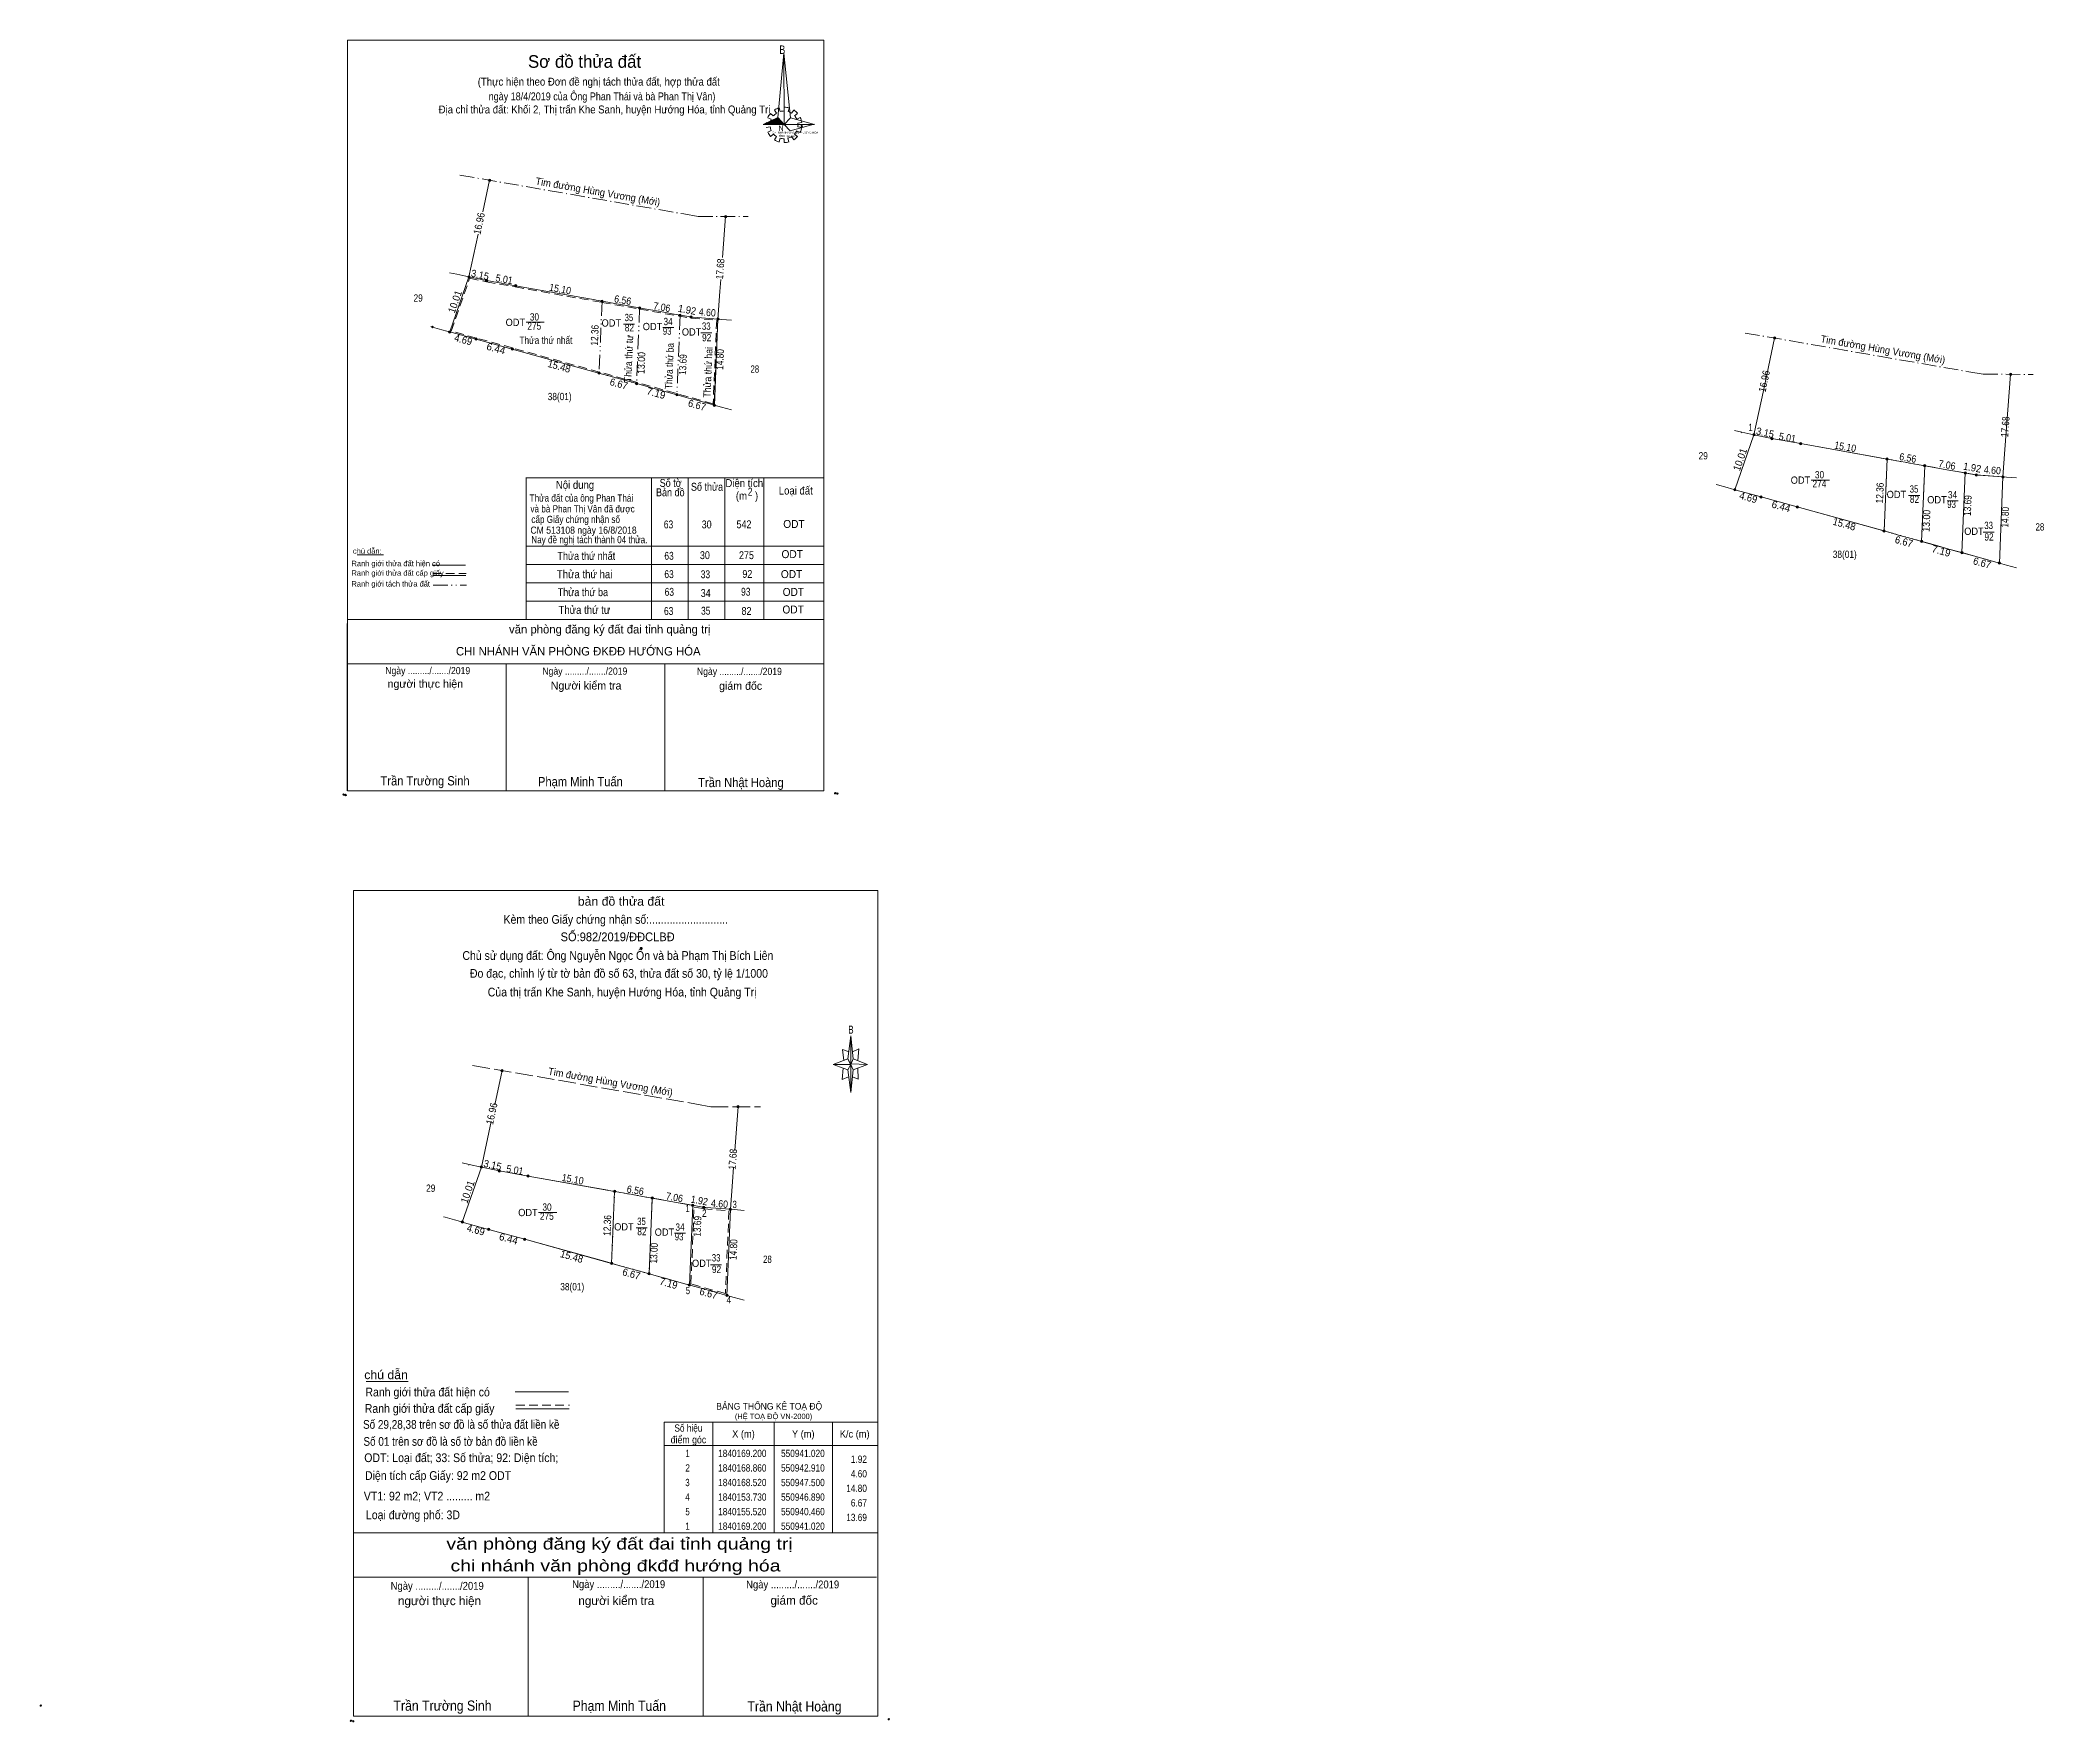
# Model space of a CAD drawing. Header units: metres. Extents: x 550251 to 550955, y 1839955 to 1840244.
# Drawn here: x 550610.4 to 550954.5, y 1839954.7 to 1840243.6 of the extents above; entities that cross this region are included whole.
import ezdxf
from ezdxf.enums import TextEntityAlignment as Align

# ---------------------------------------------------------------- set-up
doc = ezdxf.new("R2010")
doc.units = ezdxf.units.M
doc.header["$LTSCALE"] = 0.5
doc.header["$PDMODE"] = 32
doc.header["$PDSIZE"] = 0.25
for name, pattern in [('DASH_DOUBLE_DOT', [9.2, 5, -1.2, 0.3, -1.2, 0.3, -1.2]), ('DOT_DASHED', [7.7, 5, -1.2, 0.3, -1.2]), ('DOTTED', [1.5, 0.3, -1.2]), ('LONG_DASHED', [7.5, 6, -1.5]), ('MEDIUM_DASHED', [4.5, 3, -1.5])]:
    doc.linetypes.add(name, pattern=pattern)
for name, color, linetype, lineweight in [('1', 7, 'Continuous', 13), ('17', 7, 'Continuous', 13), ('2', 7, 'Continuous', 13), ('5', 7, 'Continuous', 13), ('6', 7, 'Continuous', 13), ('63', 7, 'Continuous', 13)]:
    doc.layers.add(name, color=color, linetype=linetype, lineweight=lineweight)

msp = doc.modelspace()

# ---------------------------------------------------------------- hatches: boundary and pattern name
at = {"layer": '2'}
for points in [[(550734.62, 1840229.03), (550737.12, 1840230.25), (550738.19, 1840229.03)], [(550687.825, 1840219.4664, 1), (550687.425, 1840219.4664, 1)], [(550728.345, 1840213.2464, 1), (550727.945, 1840213.2464, 1)], [(550684.275, 1840202.8864, 1), (550683.875, 1840202.8864, 1)], [(550687.355, 1840202.2264, 1), (550686.955, 1840202.2264, 1)], [(550692.285, 1840201.3464, 1), (550691.885, 1840201.3464, 1)], [(550707.145, 1840198.6964, 1), (550706.745, 1840198.6964, 1)], [(550713.6028, 1840197.5495, 1), (550713.2028, 1840197.5495, 1)], [(550720.5573, 1840196.3022, 1), (550720.1573, 1840196.3022, 1)], [(550680.995, 1840193.4264, 1), (550680.595, 1840193.4264, 1)], [(550722.445, 1840195.9664, 1), (550722.045, 1840195.9664, 1)], [(550727.035, 1840195.6264, 1), (550726.635, 1840195.6264, 1)], [(550685.515, 1840192.1864, 1), (550685.115, 1840192.1864, 1)], [(550691.725, 1840190.4864, 1), (550691.325, 1840190.4864, 1)], [(550908.49, 1840192.36, 1), (550908.09, 1840192.36, 1)], [(550706.635, 1840186.3464, 1), (550706.235, 1840186.3464, 1)], [(550949.01, 1840186.14, 1), (550948.61, 1840186.14, 1)], [(550713.065, 1840184.5564, 1), (550712.665, 1840184.5564, 1)], [(550719.9933, 1840182.6257, 1), (550719.5933, 1840182.6257, 1)], [(550726.425, 1840180.8364, 1), (550726.025, 1840180.8364, 1)], [(550904.94, 1840175.78, 1), (550904.54, 1840175.78, 1)], [(550908.02, 1840175.12, 1), (550907.62, 1840175.12, 1)], [(550912.95, 1840174.24, 1), (550912.55, 1840174.24, 1)], [(550927.81, 1840171.59, 1), (550927.41, 1840171.59, 1)], [(550934.2678, 1840170.4431, 1), (550933.8678, 1840170.4431, 1)], [(550941.2223, 1840169.1959, 1), (550940.8223, 1840169.1959, 1)], [(550943.11, 1840168.86, 1), (550942.71, 1840168.86, 1)], [(550901.66, 1840166.32, 1), (550901.26, 1840166.32, 1)], [(550947.7, 1840168.52, 1), (550947.3, 1840168.52, 1)], [(550906.18, 1840165.08, 1), (550905.78, 1840165.08, 1)], [(550912.39, 1840163.38, 1), (550911.99, 1840163.38, 1)], [(550927.3, 1840159.24, 1), (550926.9, 1840159.24, 1)], [(550933.73, 1840157.45, 1), (550933.33, 1840157.45, 1)], [(550940.6583, 1840155.5193, 1), (550940.2583, 1840155.5193, 1)], [(550947.09, 1840153.73, 1), (550946.69, 1840153.73, 1)], [(550689.98, 1840066.58, 1), (550689.58, 1840066.58, 1)], [(550730.5, 1840060.36, 1), (550730.1, 1840060.36, 1)], [(550686.43, 1840050, 1), (550686.03, 1840050, 1)], [(550689.51, 1840049.34, 1), (550689.11, 1840049.34, 1)], [(550694.44, 1840048.46, 1), (550694.04, 1840048.46, 1)], [(550709.3, 1840045.81, 1), (550708.9, 1840045.81, 1)], [(550715.7578, 1840044.6631, 1), (550715.3578, 1840044.6631, 1)], [(550722.7123, 1840043.4159, 1), (550722.3123, 1840043.4159, 1)], [(550724.6, 1840043.08, 1), (550724.2, 1840043.08, 1)], [(550729.19, 1840042.74, 1), (550728.79, 1840042.74, 1)], [(550683.15, 1840040.54, 1), (550682.75, 1840040.54, 1)], [(550687.67, 1840039.3, 1), (550687.27, 1840039.3, 1)], [(550693.88, 1840037.6, 1), (550693.48, 1840037.6, 1)], [(550708.79, 1840033.46, 1), (550708.39, 1840033.46, 1)], [(550715.22, 1840031.67, 1), (550714.82, 1840031.67, 1)], [(550722.1483, 1840029.7393, 1), (550721.7483, 1840029.7393, 1)], [(550728.58, 1840027.95, 1), (550728.18, 1840027.95, 1)]]:
    msp.add_hatch(color=256, dxfattribs=at).paths.add_polyline_path(points)
at = {"layer": '6'}
msp.add_hatch(color=256, dxfattribs=at).paths.add_polyline_path([(550713.72, 1840087.38), (550713.75, 1840087.41), (550713.8, 1840087.47), (550713.84, 1840087.56), (550713.82, 1840087.61), (550713.79, 1840087.65), (550713.73, 1840087.68), (550713.66, 1840087.69), (550713.6, 1840087.68), (550713.55, 1840087.66), (550713.51, 1840087.61), (550713.5, 1840087.57), (550713.5, 1840087.54), (550713.51, 1840087.52), (550713.54, 1840087.51), (550713.58, 1840087.51), (550713.59, 1840087.54), (550713.59, 1840087.56), (550713.57, 1840087.57), (550713.56, 1840087.58), (550713.56, 1840087.59), (550713.56, 1840087.6), (550713.59, 1840087.64), (550713.64, 1840087.65), (550713.67, 1840087.64), (550713.7, 1840087.62), (550713.71, 1840087.6), (550713.72, 1840087.56), (550713.69, 1840087.45), (550713.68, 1840087.43), (550713.66, 1840087.4), (550713.65, 1840087.37), (550713.65, 1840087.35), (550713.64, 1840087.31), (550713.63, 1840087.28), (550713.67, 1840087.28), (550713.69, 1840087.34)])

# ---------------------------------------------------------------- linework, layer by layer
at = {"layer": '1'}
for points in [[(550904.74, 1840175.78), (550907.82, 1840175.12), (550912.75, 1840174.24), (550927.61, 1840171.59), (550927.1, 1840159.24), (550912.19, 1840163.38), (550905.98, 1840165.08), (550901.46, 1840166.32)], [(550686.23, 1840050), (550689.31, 1840049.34), (550694.24, 1840048.46), (550709.1, 1840045.81), (550708.59, 1840033.46), (550693.68, 1840037.6), (550687.47, 1840039.3), (550682.95, 1840040.54)]]:
    msp.add_lwpolyline(points, close=True, dxfattribs=at)
at = {"layer": '17'}
msp.add_line((550666.42, 1840013.16), (550673.66, 1840013.16), dxfattribs=at)
at = {"layer": '2'}
for p, q in [((550735.85, 1840230.95), (550736.34, 1840230.52)), ((550736.9, 1840230.99), (550736.54, 1840231.53)), ((550737.36, 1840231.91), (550737.51, 1840231.26)), ((550738.19, 1840231.37), (550738.21, 1840232.03)), ((550739.06, 1840231.91), (550738.9, 1840231.24)), ((550739.5, 1840230.99), (550739.85, 1840231.53)), ((550740.51, 1840230.95), (550740.01, 1840230.54)), ((550735.15, 1840229.4), (550735.81, 1840229.3)), ((550735.81, 1840228.64), (550735.15, 1840228.53)), ((550736.01, 1840229.96), (550735.41, 1840230.21)), ((550735.41, 1840227.72), (550736.01, 1840228.01)), ((550737.87, 1840229.01), (550738.51, 1840229.01)), ((550740.98, 1840227.7), (550740.33, 1840227.95)), ((550740.37, 1840229.98), (550740.96, 1840230.27)), ((550741.24, 1840229.4), (550740.57, 1840229.3)), ((550740.57, 1840228.64), (550741.24, 1840228.53)), ((550736.4, 1840227.39), (550735.89, 1840226.98)), ((550736.54, 1840226.42), (550736.88, 1840227)), ((550737.55, 1840226.69), (550737.36, 1840226.05)), ((550738.19, 1840225.95), (550738.19, 1840226.59)), ((550738.84, 1840226.69), (550739.04, 1840226.07)), ((550739.85, 1840226.42), (550739.5, 1840226.98)), ((550739.97, 1840227.39), (550740.51, 1840227)), ((550687.62, 1840219.47), (550686.47, 1840214.07)), ((550728.14, 1840213.25), (550727.62, 1840206.2)), ((550685.65, 1840210.22), (550684.08, 1840202.89)), ((550680.76, 1840203.59), (550682, 1840203.33)), ((550684.08, 1840202.89), (550680.8, 1840193.43)), ((550682, 1840203.33), (550684.08, 1840202.89)), ((550684.08, 1840202.89), (550687.16, 1840202.23)), ((550687.16, 1840202.23), (550692.08, 1840201.35)), ((550727.18, 1840200.35), (550726.84, 1840195.63)), ((550727.33, 1840202.43), (550727.18, 1840200.35)), ((550705.94, 1840198.88), (550707.3, 1840198.64)), ((550707.3, 1840198.64), (550710.06, 1840198.15)), ((550712.08, 1840197.79), (550714.86, 1840197.29)), ((550714.86, 1840197.29), (550715.64, 1840197.15)), ((550719, 1840196.55), (550721.78, 1840196.05)), ((550677.56, 1840194.35), (550677.84, 1840194.27)), ((550677.84, 1840194.27), (550679.46, 1840193.8)), ((550679.46, 1840193.8), (550679.68, 1840193.74)), ((550679.67, 1840193.74), (550680.05, 1840193.63)), ((550680.05, 1840193.63), (550680.79, 1840193.43)), ((550685.32, 1840192.19), (550680.8, 1840193.43)), ((550693.91, 1840195.09), (550697.03, 1840195.09)), ((550721.78, 1840196.05), (550722.24, 1840195.97)), ((550722.24, 1840195.97), (550722.58, 1840195.94)), ((550722.58, 1840195.94), (550726.84, 1840195.63)), ((550723.91, 1840193.25), (550725.79, 1840193.25)), ((550726.84, 1840195.63), (550726.22, 1840180.84)), ((550726.84, 1840195.63), (550726.23, 1840180.84)), ((550691.52, 1840190.49), (550685.32, 1840192.19)), ((550908.29, 1840192.36), (550906.42, 1840183.61)), ((550705.95, 1840186.48), (550707.26, 1840186.11)), ((550712.09, 1840184.77), (550714.87, 1840184)), ((550714.87, 1840184), (550715.65, 1840183.78)), ((550718.99, 1840182.85), (550721.79, 1840182.07)), ((550906.42, 1840183.61), (550904.74, 1840175.78)), ((550721.79, 1840182.07), (550722.59, 1840181.85)), ((550722.59, 1840181.85), (550726.23, 1840180.84)), ((550726.22, 1840180.84), (550727.46, 1840180.5)), ((550727.46, 1840180.5), (550729.16, 1840180.03)), ((550901.43, 1840176.48), (550902.66, 1840176.22)), ((550902.61, 1840176.1), (550902.57, 1840176.18)), ((550902.66, 1840176.22), (550904.74, 1840175.78)), ((550904.74, 1840175.78), (550901.46, 1840166.32)), ((550904.74, 1840175.78), (550907.82, 1840175.12)), ((550907.82, 1840175.12), (550912.75, 1840174.24)), ((550926.61, 1840171.77), (550927.97, 1840171.53)), ((550927.61, 1840171.59), (550927.1, 1840159.24)), ((550932.75, 1840170.68), (550935.53, 1840170.18)), ((550934.07, 1840170.44), (550933.53, 1840157.45)), ((550935.53, 1840170.18), (550936.31, 1840170.04)), ((550939.66, 1840169.44), (550942.45, 1840168.94)), ((550941.02, 1840169.2), (550940.46, 1840155.52)), ((550693.88, 1840168.39), (550745.01, 1840168.39)), ((550693.89, 1840168.39), (550693.89, 1840144.06)), ((550715.42, 1840168.39), (550715.42, 1840144.06)), ((550721.71, 1840168.39), (550721.71, 1840144.06)), ((550728.01, 1840168.39), (550728.01, 1840144.06)), ((550734.75, 1840168.38), (550734.75, 1840144.04)), ((550898.23, 1840167.24), (550898.5, 1840167.16)), ((550898.5, 1840167.16), (550898.51, 1840167.16)), ((550898.51, 1840167.16), (550900.13, 1840166.69)), ((550900.13, 1840166.69), (550900.34, 1840166.63)), ((550900.34, 1840166.63), (550900.72, 1840166.52)), ((550900.72, 1840166.52), (550901.46, 1840166.32)), ((550905.98, 1840165.08), (550901.46, 1840166.32)), ((550914.57, 1840167.99), (550917.69, 1840167.99)), ((550942.45, 1840168.94), (550942.91, 1840168.86)), ((550942.91, 1840168.86), (550943.25, 1840168.83)), ((550943.25, 1840168.83), (550947.5, 1840168.52)), ((550947.5, 1840168.52), (550946.89, 1840153.73)), ((550912.19, 1840163.38), (550905.98, 1840165.08)), ((550926.61, 1840159.37), (550927.92, 1840159.01)), ((550944.1, 1840159.01), (550945.99, 1840159.01)), ((550693.88, 1840156.65), (550745.01, 1840156.65)), ((550931.5, 1840158.01), (550932.75, 1840157.66)), ((550932.75, 1840157.66), (550935.53, 1840156.89)), ((550935.53, 1840156.89), (550936.31, 1840156.67)), ((550939.66, 1840155.74), (550942.45, 1840154.97)), ((550664.89, 1840155.12), (550669.41, 1840155.12)), ((550677.79, 1840153.39), (550683.48, 1840153.39)), ((550693.88, 1840153.5), (550745.01, 1840153.5)), ((550942.45, 1840154.97), (550943.25, 1840154.74)), ((550943.25, 1840154.74), (550946.89, 1840153.73)), ((550946.89, 1840153.73), (550948.12, 1840153.39)), ((550948.12, 1840153.39), (550949.83, 1840152.92)), ((550677.88, 1840151.57), (550683.56, 1840151.57)), ((550693.88, 1840150.36), (550745.01, 1840150.36)), ((550693.88, 1840147.21), (550745.01, 1840147.21)), ((550663.2, 1840144.06), (550745.01, 1840144.06)), ((550663.2, 1840143.36), (550663.2, 1840114.64)), ((550663.21, 1840136.43), (550745.01, 1840136.43)), ((550663.21, 1840114.64), (550663.21, 1840136.43)), ((550690.46, 1840136.42), (550690.46, 1840114.64)), ((550717.72, 1840136.42), (550717.72, 1840114.64)), ((550745.01, 1840114.64), (550663.21, 1840114.64)), ((550689.78, 1840066.58), (550688.52, 1840060.67)), ((550730.3, 1840060.36), (550729.74, 1840052.87)), ((550687.91, 1840057.83), (550686.23, 1840050)), ((550682.92, 1840050.7), (550684.15, 1840050.44)), ((550686.23, 1840050), (550682.95, 1840040.54)), ((550684.1, 1840050.32), (550684.06, 1840050.4)), ((550684.15, 1840050.44), (550686.23, 1840050)), ((550686.23, 1840050), (550689.31, 1840049.34)), ((550689.31, 1840049.34), (550694.24, 1840048.46)), ((550729.53, 1840049.98), (550729.34, 1840047.46)), ((550708.1, 1840045.99), (550709.46, 1840045.75)), ((550709.1, 1840045.81), (550708.59, 1840033.46)), ((550729.34, 1840047.46), (550728.99, 1840042.74)), ((550696.06, 1840042.21), (550699.18, 1840042.21)), ((550714.24, 1840044.9), (550717.02, 1840044.4)), ((550715.56, 1840044.66), (550715.02, 1840031.67)), ((550717.02, 1840044.4), (550717.8, 1840044.26)), ((550721.15, 1840043.66), (550723.94, 1840043.16)), ((550722.51, 1840043.42), (550721.95, 1840029.74)), ((550723.94, 1840043.16), (550724.4, 1840043.08)), ((550724.4, 1840043.08), (550724.74, 1840043.05)), ((550724.74, 1840043.05), (550728.99, 1840042.74)), ((550728.99, 1840042.74), (550728.38, 1840027.95)), ((550679.72, 1840041.46), (550679.99, 1840041.38)), ((550679.99, 1840041.38), (550680, 1840041.38)), ((550680, 1840041.38), (550681.62, 1840040.91)), ((550681.62, 1840040.91), (550681.83, 1840040.85)), ((550681.83, 1840040.85), (550682.21, 1840040.74)), ((550682.21, 1840040.74), (550682.95, 1840040.54)), ((550687.47, 1840039.3), (550682.95, 1840040.54)), ((550693.68, 1840037.6), (550687.47, 1840039.3)), ((550708.1, 1840033.59), (550709.41, 1840033.23)), ((550712.99, 1840032.23), (550714.24, 1840031.88)), ((550714.24, 1840031.88), (550717.02, 1840031.11)), ((550725.59, 1840033.23), (550727.48, 1840033.23)), ((550717.02, 1840031.11), (550717.8, 1840030.89)), ((550721.15, 1840029.96), (550723.94, 1840029.19)), ((550723.94, 1840029.19), (550724.74, 1840028.96)), ((550724.74, 1840028.96), (550728.38, 1840027.95)), ((550728.38, 1840027.95), (550729.61, 1840027.61)), ((550729.61, 1840027.61), (550731.32, 1840027.14)), ((550725.99, 1840006.17), (550725.99, 1839987.17)), ((550736.49, 1840006.17), (550736.49, 1839987.17)), ((550746.49, 1840006.17), (550746.49, 1839987.17)), ((550717.59, 1840002.17), (550754.28, 1840002.17))]:
    msp.add_line(p, q, dxfattribs=at)
at = {"layer": '2', "linetype": 'DOT_DASHED'}
for p, q in [((550682.54, 1840220.35), (550720.98, 1840213.69)), ((550720.98, 1840213.69), (550723.46, 1840213.26)), ((550723.46, 1840213.26), (550732.02, 1840213.25)), ((550903.21, 1840193.24), (550941.65, 1840186.58)), ((550941.65, 1840186.58), (550944.13, 1840186.15)), ((550944.13, 1840186.15), (550952.68, 1840186.14))]:
    msp.add_line(p, q, dxfattribs=at)
at = {"layer": '2', "linetype": 'DASH_DOUBLE_DOT'}
for p, q in [((550706.94, 1840198.7), (550706.44, 1840186.34)), ((550713.4, 1840197.55), (550712.87, 1840184.56)), ((550720.36, 1840196.3), (550719.79, 1840182.63)), ((550677.96, 1840149.93), (550683.69, 1840149.93))]:
    msp.add_line(p, q, dxfattribs=at)
at = {"layer": '2', "linetype": 'DOTTED'}
for p, q in [((550710.84, 1840185.13), (550707.26, 1840186.12)), ((550712.08, 1840184.78), (550710.84, 1840185.13)), ((550929.98, 1840171.17), (550931.5, 1840170.9)), ((550929.98, 1840158.44), (550927.92, 1840159.01)), ((550931.5, 1840158.02), (550929.98, 1840158.44)), ((550931.5, 1840158.02), (550929.98, 1840158.44)), ((550932.75, 1840157.67), (550931.5, 1840158.02)), ((550711.47, 1840045.39), (550712.99, 1840045.12)), ((550711.47, 1840032.66), (550709.41, 1840033.23)), ((550712.99, 1840032.24), (550711.47, 1840032.66)), ((550712.99, 1840032.24), (550711.47, 1840032.66)), ((550714.24, 1840031.89), (550712.99, 1840032.24))]:
    msp.add_line(p, q, dxfattribs=at)
at = {"layer": '2', "linetype": 'MEDIUM_DASHED'}
msp.add_line((550677.88, 1840151.94), (550683.62, 1840151.94), dxfattribs=at)
at = {"layer": '2', "linetype": 'LONG_DASHED'}
for p, q in [((550684.7, 1840067.46), (550723.14, 1840060.8)), ((550723.14, 1840060.8), (550725.62, 1840060.37)), ((550725.62, 1840060.37), (550734.17, 1840060.36))]:
    msp.add_line(p, q, dxfattribs=at)
at = {"layer": '2'}
for points in [[(550663.21, 1840243.55), (550745.01, 1840243.55), (550745.01, 1840114.64), (550663.21, 1840114.64)], [(550738.15, 1840241.3), (550738.19, 1840229.03), (550737.12, 1840230.25)], [(550738.15, 1840241.3), (550738.19, 1840229.03), (550739.32, 1840230.17)], [(550734.62, 1840229.03), (550737.12, 1840230.25), (550738.19, 1840229.03)], [(550743.42, 1840229.07), (550738.19, 1840229.03), (550739.32, 1840230.17)], [(550743.38, 1840229.09), (550739.22, 1840227.97), (550738.19, 1840229.03)], [(550941.02, 1840169.2), (550942.91, 1840168.86), (550947.5, 1840168.52), (550946.89, 1840153.73), (550940.46, 1840155.52)], [(550717.59, 1840006.17), (550754.28, 1840006.17), (550754.28, 1839987.17), (550717.59, 1839987.17)]]:
    msp.add_lwpolyline(points, close=True, dxfattribs=at)
at = {"layer": '2', "linetype": 'MEDIUM_DASHED'}
for points in [[(550684.21, 1840202.66), (550687.12, 1840202.03), (550692.05, 1840201.15), (550706.92, 1840198.5), (550713.37, 1840197.35), (550722.22, 1840195.77), (550726.63, 1840195.44), (550726.04, 1840181.1), (550706.5, 1840186.53), (550691.58, 1840190.68), (550685.37, 1840192.38), (550681.06, 1840193.57)], [(550722.75, 1840043.12), (550724.37, 1840042.83), (550728.73, 1840042.51), (550728.14, 1840028.28), (550722.21, 1840029.93)]]:
    msp.add_lwpolyline(points, close=True, dxfattribs=at)
at = {"layer": '2'}
for points in [[(550692.08, 1840201.35), (550705.78, 1840198.91), (550705.94, 1840198.88)], [(550710.06, 1840198.15), (550710.84, 1840198.01), (550712.08, 1840197.79)], [(550715.64, 1840197.15), (550717.56, 1840196.81), (550719, 1840196.55)], [(550710.65, 1840194.78), (550710.83, 1840194.78), (550712.53, 1840194.78)], [(550717.38, 1840194.18), (550717.68, 1840194.18), (550719.26, 1840194.18)], [(550729.16, 1840195.45), (550727.46, 1840195.58), (550726.84, 1840195.63)], [(550691.52, 1840190.49), (550705.77, 1840186.53), (550705.95, 1840186.48)], [(550707.26, 1840186.11), (550710.83, 1840185.12), (550712.09, 1840184.77)], [(550715.65, 1840183.78), (550717.57, 1840183.25), (550718.99, 1840182.85)], [(550948.81, 1840186.14), (550947.85, 1840173.24), (550947.5, 1840168.52)], [(550912.75, 1840174.24), (550926.44, 1840171.8), (550926.61, 1840171.77)], [(550927.97, 1840171.53), (550929.98, 1840171.17), (550930.72, 1840171.04)], [(550930.72, 1840171.04), (550931.5, 1840170.9), (550932.75, 1840170.68)], [(550938.23, 1840156.14), (550933.53, 1840157.45), (550934.07, 1840170.44), (550938.23, 1840169.7)], [(550936.31, 1840170.04), (550938.23, 1840169.7), (550939.66, 1840169.44)], [(550938.23, 1840169.7), (550941.02, 1840169.2), (550940.46, 1840155.52), (550938.23, 1840156.14)], [(550949.83, 1840168.34), (550948.12, 1840168.47), (550947.5, 1840168.52)], [(550912.19, 1840163.38), (550926.44, 1840159.42), (550926.61, 1840159.37)], [(550931.31, 1840165.32), (550931.5, 1840165.32), (550933.2, 1840165.32)], [(550937.92, 1840164.42), (550938.23, 1840164.42), (550939.81, 1840164.42)], [(550927.92, 1840159.01), (550929.98, 1840158.43), (550931.5, 1840158.01)], [(550936.31, 1840156.67), (550938.23, 1840156.14), (550939.66, 1840155.74)], [(550694.24, 1840048.46), (550707.93, 1840046.02), (550708.1, 1840045.99)], [(550709.46, 1840045.75), (550711.47, 1840045.39), (550712.21, 1840045.26)], [(550712.21, 1840045.26), (550712.99, 1840045.12), (550714.24, 1840044.9)], [(550719.72, 1840030.36), (550715.02, 1840031.67), (550715.56, 1840044.66), (550719.72, 1840043.92)], [(550717.8, 1840044.26), (550719.72, 1840043.92), (550721.15, 1840043.66)], [(550719.72, 1840043.92), (550722.51, 1840043.42), (550721.95, 1840029.74), (550719.72, 1840030.36)], [(550731.32, 1840042.56), (550729.61, 1840042.69), (550728.99, 1840042.74)], [(550712.8, 1840039.54), (550712.99, 1840039.54), (550714.69, 1840039.54)], [(550719.41, 1840038.64), (550719.72, 1840038.64), (550721.3, 1840038.64)], [(550693.68, 1840037.6), (550707.93, 1840033.64), (550708.1, 1840033.59)], [(550709.41, 1840033.23), (550711.47, 1840032.65), (550712.99, 1840032.23)], [(550717.8, 1840030.89), (550719.72, 1840030.36), (550721.15, 1840029.96)]]:
    msp.add_lwpolyline(points, dxfattribs=at)
at = {"layer": '2', "linetype": 'DOTTED'}
for points in [[(550929.98, 1840158.44), (550927.1, 1840159.24), (550927.61, 1840171.59), (550929.98, 1840171.17)], [(550931.5, 1840170.9), (550934.07, 1840170.44), (550933.53, 1840157.45), (550931.5, 1840158.02)], [(550711.47, 1840032.66), (550708.59, 1840033.46), (550709.1, 1840045.81), (550711.47, 1840045.39)], [(550712.99, 1840045.12), (550715.56, 1840044.66), (550715.02, 1840031.67), (550712.99, 1840032.24)]]:
    msp.add_lwpolyline(points, dxfattribs=at)
at = {"layer": '2'}
for centre in [(550687.625, 1840219.4664), (550728.145, 1840213.2464), (550684.075, 1840202.8864), (550687.155, 1840202.2264), (550692.085, 1840201.3464), (550706.945, 1840198.6964), (550713.4028, 1840197.5495), (550720.3573, 1840196.3022), (550680.795, 1840193.4264), (550722.245, 1840195.9664), (550726.835, 1840195.6264), (550685.315, 1840192.1864), (550691.525, 1840190.4864), (550908.29, 1840192.36), (550706.435, 1840186.3464), (550948.81, 1840186.14), (550712.865, 1840184.5564), (550719.7933, 1840182.6257), (550726.225, 1840180.8364), (550904.74, 1840175.78), (550907.82, 1840175.12), (550912.75, 1840174.24), (550927.61, 1840171.59), (550934.0678, 1840170.4431), (550941.0223, 1840169.1959), (550942.91, 1840168.86), (550901.46, 1840166.32), (550947.5, 1840168.52), (550905.98, 1840165.08), (550912.19, 1840163.38), (550927.1, 1840159.24), (550933.53, 1840157.45), (550940.4583, 1840155.5193), (550946.89, 1840153.73), (550689.78, 1840066.58), (550730.3, 1840060.36), (550686.23, 1840050), (550689.31, 1840049.34), (550694.24, 1840048.46), (550709.1, 1840045.81), (550715.5578, 1840044.6631), (550722.5123, 1840043.4159), (550724.4, 1840043.08), (550728.99, 1840042.74), (550682.95, 1840040.54), (550687.47, 1840039.3), (550693.68, 1840037.6), (550708.59, 1840033.46), (550715.02, 1840031.67), (550721.9483, 1840029.7393), (550728.38, 1840027.95)]:
    msp.add_circle(centre, 0.2, dxfattribs=at)
for centre, major_axis, start_param, end_param in [((550738.198, 1840228.986), (3.0586, 0), 2.43958176, 2.72400246), ((550738.198, 1840228.986), (2.3971, 0), 2.13373541, 2.44496261), ((550738.198, 1840228.986), (3.0586, 0), 1.84955988, 2.13900916), ((550738.198, 1840228.986), (2.3971, 0), 1.56985589, 1.85611068), ((550738.198, 1840228.986), (3.0586, 0), 1.27924208, 1.56332225), ((550738.198, 1840228.986), (2.3971, 0), 1.00270906, 1.2755622), ((550738.198, 1840228.986), (3.0586, 0), 0.71056237, 0.99687234), ((550738.198, 1840228.986), (3.0586, 0), 3.56988637, 3.85691866), ((550738.198, 1840228.986), (2.3971, 0), 2.72368549, 3.01515824), ((550738.198, 1840228.986), (2.3971, 0), 3.28229955, 3.56105054), ((550738.198, 1840228.986), (2.3971, 0), 5.56137327, 5.83951437), ((550738.198, 1840228.986), (2.3971, 0), 0.42678376, 0.70646463), ((550738.198, 1840228.986), (2.3971, 0), 6.13558388, 6.41618463), ((550738.198, 1840228.986), (3.0586, 0), 0.1390515, 0.43393316), ((550738.198, 1840228.986), (3.0586, 0), 5.85230288, 6.13839648), ((550738.198, 1840228.986), (2.3971, 0), 3.86077574, 4.13258255), ((550738.1805, 1840228.9679), (3.0586, 0), 4.1470906, 4.43659307), ((550738.198, 1840228.986), (2.3971, 0), 4.43854677, 4.71314001), ((550738.198, 1840228.986), (3.0586, 0), 4.71301008, 4.99761054), ((550738.198, 1840228.986), (2.3971, 0), 4.99087134, 5.28933161), ((550738.198, 1840228.986), (3.0586, 0), 5.28561416, 5.56798705)]:
    msp.add_ellipse(centre, major_axis=major_axis, ratio=0.995001, start_param=start_param, end_param=end_param, dxfattribs=at)
for p in [(550741.24, 1840228.78), (550677.84, 1840194.27), (550662.56, 1840113.98), (550662.91, 1840113.89), (550746.96, 1840114.2), (550747.34, 1840114.14)]:
    msp.add_point(p, dxfattribs=at)
at = {"layer": '5'}
for p, q in [((550749.15, 1840068.61), (550749.65, 1840072.51)), ((550749.15, 1840066.71), (550746.65, 1840067.61)), ((550750.05, 1840066.71), (550749.65, 1840062.81)), ((550750.05, 1840068.61), (550752.55, 1840067.61)), ((550750.85, 1840067.01), (550750.95, 1840065.11)), ((550750.95, 1840065.11), (550749.95, 1840065.51)), ((550664.28, 1839987.17), (550754.28, 1839987.17)), ((550664.28, 1839979.57), (550754.08, 1839979.57)), ((550664.28, 1839979.57), (550754.08, 1839979.57)), ((550664.28, 1839979.57), (550754.08, 1839979.57)), ((550694.28, 1839955.67), (550694.28, 1839979.57)), ((550724.28, 1839955.67), (550724.28, 1839979.57))]:
    msp.add_line(p, q, dxfattribs=at)
for points in [[(550664.28, 1840097.47), (550754.28, 1840097.47), (550754.28, 1839955.67), (550664.28, 1839955.67)], [(550749.65, 1840072.51), (550750.05, 1840068.61), (550749.65, 1840067.61)], [(550749.65, 1840067.61), (550746.65, 1840067.61), (550749.15, 1840068.61), (550750.05, 1840066.71), (550752.55, 1840067.61), (550749.65, 1840067.71)], [(550749.65, 1840067.61), (550749.65, 1840062.81), (550749.15, 1840066.71)]]:
    msp.add_lwpolyline(points, close=True, dxfattribs=at)
for points in [[(550749.35, 1840069.81), (550748.25, 1840070.21), (550748.45, 1840068.31)], [(550749.95, 1840069.81), (550751.05, 1840070.31), (550750.85, 1840068.31)], [(550749.65, 1840067.61), (550749.15, 1840068.61), (550746.65, 1840067.61)], [(550748.35, 1840067.01), (550748.15, 1840065.01), (550749.25, 1840065.51)], [(550749.65, 1840067.61), (550750.05, 1840066.71), (550752.55, 1840067.61)], [(550754.28, 1839955.67), (550664.28, 1839955.67), (550664.28, 1839979.57)]]:
    msp.add_lwpolyline(points, dxfattribs=at)
for p in [(550663.81, 1839954.9), (550664.21, 1839954.83)]:
    msp.add_point(p, dxfattribs=at)
at = {"layer": '6'}
for p, q in [((550692.02, 1840011.42), (550701.16, 1840011.42)), ((550692.16, 1840008.49), (550701.3, 1840008.49))]:
    msp.add_line(p, q, dxfattribs=at)
at = {"layer": '6', "linetype": 'MEDIUM_DASHED'}
msp.add_line((550692.16, 1840009.11), (550701.36, 1840009.11), dxfattribs=at)
at = {"layer": '6'}
msp.add_lwpolyline([(550713.72, 1840087.38), (550713.75, 1840087.41), (550713.8, 1840087.47), (550713.84, 1840087.56), (550713.82, 1840087.61), (550713.79, 1840087.65), (550713.73, 1840087.68), (550713.66, 1840087.69), (550713.6, 1840087.68), (550713.55, 1840087.66), (550713.51, 1840087.61), (550713.5, 1840087.57), (550713.5, 1840087.54), (550713.51, 1840087.52), (550713.54, 1840087.51), (550713.58, 1840087.51), (550713.59, 1840087.54), (550713.59, 1840087.56), (550713.57, 1840087.57), (550713.56, 1840087.58), (550713.56, 1840087.59), (550713.56, 1840087.6), (550713.59, 1840087.64), (550713.64, 1840087.65), (550713.67, 1840087.64), (550713.7, 1840087.62), (550713.71, 1840087.6), (550713.72, 1840087.56), (550713.69, 1840087.45), (550713.68, 1840087.43), (550713.66, 1840087.4), (550713.65, 1840087.37), (550713.65, 1840087.35), (550713.64, 1840087.31), (550713.63, 1840087.28), (550713.67, 1840087.28), (550713.69, 1840087.34)], close=True, dxfattribs=at)
for p in [(550610.57, 1839957.51), (550756.18, 1839955.17)]:
    msp.add_point(p, dxfattribs=at)

# ---------------------------------------------------------------- texts
at = {"layer": '1'}
for s, height, width, p in [('BẢNG THỐNG KÊ TOẠ ĐỘ ', 1.15, 0.95, (550726.56, 1840008.34)), ('(HỆ TOẠ ĐỘ VN-2000)', 0.93, 0.9, (550729.76, 1840006.72))]:
    msp.add_text(s, height=height, dxfattribs=dict(at, width=width)).set_placement(p)
at = {"layer": '2'}
for s, height, width, p in [('B', 1.44, 0.8, (550737.38, 1840241.18)), ('CHI NHÁNH VPĐKĐĐ-HƯỚNG HÓA', 0.3407, 0.95, (550736.19, 1840227.49)), ('N', 0.9002, 0.9, (550737.24, 1840227.96)), ('TỈNH quảng trị', 0.3408, 1.05, (550737.29, 1840226.9)), ('Thửa đất của ông Phan Thái ', 1.228, 0.85, (550694.51, 1840164.29)), ('Nội dung', 1.363, 0.9, (550699.02, 1840166.48)), ('Bản đồ', 1.363, 0.85, (550716.21, 1840165.2)), ('Số tờ', 1.363, 0.85, (550716.84, 1840166.81)), ('Số thửa', 1.363, 0.85, (550722.21, 1840166.15)), ('Diện tích', 1.363, 0.9, (550728.13, 1840166.78)), ('(m   )', 1.363, 0.9, (550729.92, 1840164.61)), ('2', 1.363, 0.8, (550731.97, 1840165.3)), ('Loại đất', 1.363, 0.9, (550737.29, 1840165.5)), ('và bà Phan Thị Vân đã được ', 1.228, 0.85, (550694.65, 1840162.43)), ('CM 513108 ngày 16/8/2018', 1.228, 0.9, (550694.65, 1840158.77)), ('cấp Giấy chứng nhận số ', 1.228, 0.85, (550694.81, 1840160.62)), ('63', 1.354, 0.8, (550717.55, 1840159.69)), ('30', 1.354, 0.85, (550724.05, 1840159.69)), ('542', 1.354, 0.85, (550730.03, 1840159.71)), ('ODT', 1.369, 0.95, (550738.06, 1840159.76)), ('Nay đề nghị tách thành 04 thửa. ', 1.228, 0.85, (550694.79, 1840157.14)), ('Thửa thứ nhất', 1.363, 0.85, (550699.29, 1840154.28)), ('63', 1.354, 0.8, (550717.64, 1840154.3)), ('30', 1.354, 0.85, (550723.75, 1840154.41)), ('275', 1.35, 0.85, (550730.46, 1840154.41)), ('ODT', 1.369, 0.95, (550737.76, 1840154.58)), ('Ranh giới thửa đất cấp giấy', 0.9349, 0.9, (550663.91, 1840151.56)), ('Ranh giới thửa đất hiện có ', 0.9349, 0.9, (550663.92, 1840153.19)), ('Thửa thứ hai', 1.369, 0.9, (550699.18, 1840151.13)), ('63', 1.354, 0.8, (550717.64, 1840151.15)), ('33', 1.354, 0.8, (550723.89, 1840151.13)), ('92', 1.35, 0.85, (550731.04, 1840151.19)), ('ODT', 1.369, 0.95, (550737.65, 1840151.15)), ('Ranh giới tách thửa đất', 0.9349, 0.9, (550663.91, 1840149.7)), ('Thửa thứ ba', 1.369, 0.85, (550699.32, 1840148.05)), ('63', 1.354, 0.8, (550717.69, 1840148.11)), ('34', 1.354, 0.85, (550723.89, 1840147.91)), ('93', 1.35, 0.8, (550730.82, 1840148.13)), ('ODT', 1.369, 0.95, (550737.96, 1840148.09)), ('Thửa thứ tư', 1.369, 0.9, (550699.46, 1840145.01)), ('63', 1.354, 0.8, (550717.58, 1840144.82)), ('35', 1.354, 0.8, (550723.94, 1840144.87)), ('82', 1.35, 0.85, (550730.9, 1840144.83)), ('ODT', 1.369, 0.95, (550737.92, 1840145.07))]:
    msp.add_text(s, height=height, dxfattribs=dict(at, width=width)).set_placement(p)
for s, height, p in [('Sơ đồ thửa đất', 2.163, (550703.94, 1840238.79)), ('người thực hiện', 1.365, (550676.595, 1840132.32)), ('Người kiểm tra', 1.365, (550704.205, 1840132.01)), ('giám đốc', 1.365, (550730.74, 1840131.96))]:
    msp.add_text(s, height=height, dxfattribs=at).set_placement(p, align=Align.CENTER)
for s, height, width, p in [('(Thực hiện theo Đơn đề nghị tách thửa đất, hợp thửa đất ', 1.363, 0.9, (550706.61, 1840235.73)), ('ngày 18/4/2019 của Ông Phan Thái và bà Phan Thị Vân)', 1.36, 0.85, (550706.945, 1840233.2)), ('Địa chỉ thửa đất: Khối 2, Thị trấn Khe Sanh, huyện Hướng Hóa, tỉnh Quảng Trị', 1.36, 0.9, (550707.37, 1840230.95)), ('29', 1.25, 0.85, (550675.365, 1840198.63)), ('30', 1.25, 0.85, (550695.335, 1840195.38)), ('35', 1.25, 0.8, (550711.56, 1840195.28)), ('ODT', 1.25, 0.95, (550692.06, 1840194.45)), ('275', 1.25, 0.85, (550695.305, 1840193.82)), ('ODT', 1.25, 0.95, (550708.54, 1840194.34)), ('82', 1.25, 0.85, (550711.64, 1840193.52)), ('ODT', 1.25, 0.95, (550715.61, 1840193.73)), ('93', 1.25, 0.8, (550718.12, 1840192.94)), ('34', 1.25, 0.85, (550718.285, 1840194.59)), ('ODT', 1.25, 0.95, (550722.32, 1840192.8)), ('33', 1.25, 0.8, (550724.84, 1840193.8)), ('92', 1.25, 0.85, (550724.91, 1840191.82)), ('Thửa thứ nhất', 1.25, 0.85, (550697.305, 1840191.38)), ('28', 1.25, 0.8, (550733.18, 1840186.42)), ('38(01)', 1.25, 0.85, (550699.67, 1840181.71)), ('29', 1.25, 0.85, (550896.035, 1840171.53)), ('30', 1.25, 0.85, (550916.005, 1840168.28)), ('ODT', 1.25, 0.95, (550912.73, 1840167.35)), ('274', 1.25, 0.85, (550915.98, 1840166.72)), ('ODT', 1.25, 0.95, (550929.21, 1840164.89)), ('35', 1.25, 0.8, (550932.23, 1840165.83)), ('34', 1.25, 0.85, (550938.845, 1840164.84)), ('82', 1.25, 0.85, (550932.31, 1840164.07)), ('ODT', 1.25, 0.95, (550936.17, 1840163.98)), ('93', 1.25, 0.8, (550938.68, 1840163.19)), ('ODT', 1.25, 0.95, (550942.52, 1840158.57)), ('33', 1.25, 0.8, (550945.04, 1840159.57)), ('92', 1.25, 0.85, (550945.11, 1840157.59)), ('28', 1.25, 0.8, (550953.85, 1840159.32)), ('38(01)', 1.25, 0.85, (550920.34, 1840154.61)), ('Ngày ........./......./2019', 1.232, 0.9, (550677.01, 1840134.65)), ('Ngày ........./......./2019', 1.232, 0.9, (550703.99, 1840134.56)), ('Ngày ........./......./2019', 1.232, 0.9, (550730.53, 1840134.51)), ('Trần Trường Sinh', 1.59, 0.9, (550676.55, 1840115.54)), ('Phạm Minh Tuấn', 1.59, 0.9, (550703.225, 1840115.4)), ('Trần Nhật Hoàng', 1.59, 0.9, (550730.795, 1840115.25)), ('29', 1.25, 0.85, (550677.525, 1840045.75)), ('ODT', 1.25, 0.95, (550694.22, 1840041.57)), ('275', 1.25, 0.85, (550697.465, 1840040.94)), ('30', 1.25, 0.85, (550697.495, 1840042.5)), ('ODT', 1.25, 0.95, (550710.7, 1840039.11)), ('35', 1.25, 0.8, (550713.72, 1840040.05)), ('82', 1.25, 0.85, (550713.79, 1840038.29)), ('ODT', 1.25, 0.95, (550717.66, 1840038.2)), ('93', 1.25, 0.8, (550720.17, 1840037.41)), ('34', 1.25, 0.85, (550720.335, 1840039.06)), ('33', 1.25, 0.8, (550726.53, 1840033.79)), ('28', 1.25, 0.8, (550735.34, 1840033.54)), ('ODT', 1.25, 0.95, (550724.07, 1840032.85)), ('92', 1.25, 0.85, (550726.6, 1840031.81)), ('38(01)', 1.25, 0.85, (550701.83, 1840028.83)), ('điểm góc', 1.25, 0.9, (550721.78, 1840002.55)), ('Số hiệu', 1.25, 0.85, (550721.78, 1840004.55)), ('X (m)', 1.25, 0.95, (550731.23, 1840003.55)), ('Y (m)', 1.25, 0.95, (550741.495, 1840003.55)), ('K/c (m)', 1.25, 0.95, (550750.325, 1840003.55)), (' 1', 1.25, 0.75, (550721.43, 1840000.2)), ('1840169.200', 1.25, 0.85, (550731.03, 1840000.2)), ('550941.020', 1.25, 0.85, (550741.43, 1840000.2)), (' 2', 1.25, 0.85, (550721.435, 1839997.7)), ('1840168.860', 1.25, 0.85, (550731.03, 1839997.7)), ('550942.910', 1.25, 0.85, (550741.43, 1839997.7)), (' 4', 1.25, 0.85, (550721.43, 1839992.7)), (' 3', 1.25, 0.8, (550721.425, 1839995.2)), ('1840168.520', 1.25, 0.85, (550731.03, 1839995.2)), ('1840153.730', 1.25, 0.85, (550731.03, 1839992.7)), ('550947.500', 1.25, 0.85, (550741.43, 1839995.2)), ('550946.890', 1.25, 0.85, (550741.43, 1839992.7)), (' 5', 1.25, 0.8, (550721.435, 1839990.2)), ('1840155.520', 1.25, 0.85, (550731.03, 1839990.2)), ('550940.460', 1.25, 0.85, (550741.43, 1839990.2)), (' 1', 1.25, 0.75, (550721.43, 1839987.7)), ('1840169.200', 1.25, 0.85, (550731.03, 1839987.7)), ('550941.020', 1.25, 0.85, (550741.43, 1839987.7))]:
    msp.add_text(s, height=height, dxfattribs=dict(at, width=width)).set_placement(p, align=Align.CENTER)
for s, rotation, width, p in [('Tim đường Hùng Vương (Mới)', 350.168, 0.95, (550706.1233, 1840216.9042)), ('16.96', 77.915, 0.9, (550686.4477, 1840211.9241)), ('3.15', 347.905, 0.95, (550685.864, 1840202.622)), ('17.68', 85.748, 0.85, (550727.8463, 1840204.1837)), ('10.01', 70.877, 0.95, (550682.2815, 1840198.4103)), ('5.01', 349.879, 0.9, (550690.0302, 1840201.8665)), ('15.10', 349.889, 0.9, (550699.6453, 1840200.182)), ('6.56', 349.906, 0.9, (550710.3955, 1840198.2856)), ('7.06', 349.884, 0.9, (550717.1152, 1840197.075)), ('1.92', 349.759, 0.95, (550721.4439, 1840196.6183)), ('4.60', 355.764, 0.9, (550724.9688, 1840196.1627)), ('12.36', 87.635, 0.85, (550706.3057, 1840192.8342)), ('4.69', 344.659, 0.95, (550682.9497, 1840191.4858)), ('Thửa thứ tư', 87.635, 0.9, (550712.1365, 1840188.8392)), ('13.00', 87.62, 0.9, (550714.3069, 1840188.069)), ('Thửa thứ ba', 87.635, 0.85, (550719.131, 1840187.5392)), ('Thửa thứ hai', 87.635, 0.9, (550725.7401, 1840186.4692)), ('14.80', 87.638, 0.85, (550727.8159, 1840188.6792)), ('Tim đường Hùng Vương (Mới)', 350.168, 0.95, (550926.7933, 1840189.8042)), ('15.48', 344.482, 0.95, (550699.4128, 1840186.9144)), ('13.69', 87.605, 0.85, (550721.4367, 1840187.7939)), ('16.96', 77.915, 0.9, (550907.1177, 1840184.8241)), ('6.67', 344.444, 0.95, (550709.6574, 1840183.9132)), ('6.67', 344.444, 0.95, (550723.0874, 1840180.2532)), ('3.15', 347.905, 0.95, (550906.534, 1840175.522)), ('17.68', 85.748, 0.85, (550948.5163, 1840177.0837)), ('10.01', 70.877, 0.95, (550902.9515, 1840171.3103)), ('15.10', 349.889, 0.9, (550920.3153, 1840173.082)), ('6.56', 349.906, 0.9, (550931.0655, 1840171.1856)), ('7.06', 349.884, 0.9, (550937.7852, 1840169.975)), ('1.92', 349.759, 0.95, (550942.1139, 1840169.5183)), ('4.60', 355.764, 0.9, (550945.6388, 1840169.0627)), ('4.69', 344.659, 0.95, (550903.6197, 1840164.3858)), ('12.36', 87.635, 0.85, (550926.9757, 1840165.7342)), ('13.00', 87.62, 0.9, (550934.9769, 1840160.969)), ('13.69', 87.605, 0.85, (550942.0567, 1840163.5839)), ('14.80', 87.638, 0.85, (550948.4859, 1840161.5792)), ('15.48', 344.482, 0.95, (550920.0828, 1840159.8144)), ('6.67', 344.444, 0.95, (550930.3274, 1840156.8132)), ('6.67', 344.444, 0.95, (550943.7574, 1840153.1532)), ('Tim đường Hùng Vương (Mới)', 350.168, 0.95, (550708.2833, 1840064.0242)), ('16.96', 77.915, 0.9, (550688.6077, 1840059.0441)), ('17.68', 85.748, 0.85, (550730.006, 1840051.2987)), ('3.15', 347.905, 0.95, (550688.0241, 1840049.742)), ('15.10', 349.889, 0.9, (550701.8053, 1840047.302)), ('10.01', 70.877, 0.95, (550684.4433, 1840045.5353)), ('6.56', 349.906, 0.9, (550712.5555, 1840045.4056)), ('7.06', 349.884, 0.9, (550719.2752, 1840044.195)), ('12.36', 87.635, 0.85, (550708.4657, 1840039.9542)), ('1.92', 349.759, 0.9, (550723.5389, 1840043.651)), ('4.60', 355.764, 0.9, (550727.0688, 1840043.0827)), ('4.69', 344.659, 0.95, (550685.1097, 1840038.6058)), ('13.69', 87.605, 0.85, (550723.9465, 1840039.7989)), ('15.48', 344.482, 0.95, (550701.5728, 1840034.0344)), ('13.00', 87.62, 0.85, (550716.4664, 1840035.179)), ('14.80', 87.638, 0.85, (550730.1159, 1840035.7992)), ('6.67', 344.444, 0.95, (550711.8174, 1840031.0332)), ('7.19', 344.444, 0.95, (550718.2124, 1840029.429)), ('6.67', 344.444, 0.95, (550725.0674, 1840027.7032))]:
    msp.add_text(s, height=1.25, rotation=rotation, dxfattribs=dict(at, width=width)).set_placement(p, align=Align.CENTER)
for s, rotation, p in [('6.44', 344.69, (550688.57, 1840189.9739)), ('7.19', 344.444, (550716.0624, 1840182.3062)), ('6.44', 344.69, (550909.24, 1840162.8739)), ('7.19', 344.444, (550936.7324, 1840155.2062)), ('6.44', 344.69, (550690.73, 1840037.0939))]:
    msp.add_text(s, height=1.25, rotation=rotation, dxfattribs=at).set_placement(p, align=Align.CENTER)
msp.add_text('chú dẫn:', height=0.9349, dxfattribs=at).set_placement((550664.16, 1840155.33))
for s, p in [('văn phòng đăng ký đất đai tỉnh quảng trị', (550725.56, 1840141.64)), ('CHI NHÁNH VĂN PHÒNG ĐKĐĐ HƯỚNG HÓA', (550723.86, 1840137.86))]:
    msp.add_text(s, height=1.454, dxfattribs=at).set_placement(p, align=Align.RIGHT)
at = {"layer": '2', "width": 0.85}
for s, p in [('1.92', (550752.43, 1839999.2)), ('4.60', (550752.43, 1839996.7)), ('14.80', (550752.43, 1839994.2)), ('13.69', (550752.43, 1839989.2)), ('6.67', (550752.43, 1839991.7))]:
    msp.add_text(s, height=1.25, dxfattribs=at).set_placement(p, align=Align.RIGHT)
at = {"layer": '5'}
for s, height, width, p in [('Kèm theo Giấy chứng nhận số:...........................', 1.5, 0.9, (550709.3, 1840091.78)), ('bản đồ thửa đất', 1.5, 1.05, (550710.22, 1840094.89)), ('SỐ:982/2019/ĐĐCLBĐ', 1.5, 0.95, (550709.62, 1840088.79)), ('Chủ sử dụng đất: Ông Nguyễn Ngọc Ôn và bà Phạm Thị Bích Liên', 1.5, 0.9, (550709.66, 1840085.58)), ('Đo đạc, chỉnh lý từ tờ bản đồ số 63, thửa đất số 30, tỷ lệ 1/1000 ', 1.5, 0.9, (550710.095, 1840082.51)), ('Của thị trấn Khe Sanh, huyện Hướng Hóa, tỉnh Quảng Trị', 1.5, 0.9, (550710.39, 1840079.3)), ('B', 1.378, 0.75, (550749.68, 1840072.91)), ('văn phòng đăng ký đất đai tỉnh quảng trị', 2, 1.25, (550709.945, 1839984.31)), ('chi nhánh văn phòng đkđđ hướng hóa', 2, 1.25, (550709.255, 1839980.55)), ('Ngày ........./......./2019', 1.35, 0.9, (550678.635, 1839977.4)), ('Ngày ........./......./2019', 1.35, 0.9, (550709.795, 1839977.69)), ('Ngày ........./......./2019', 1.35, 0.9, (550739.675, 1839977.64)), ('Trần Trường Sinh', 1.75, 0.9, (550679.55, 1839956.63)), ('Phạm Minh Tuấn', 1.75, 0.9, (550709.905, 1839956.61)), ('Trần Nhật Hoàng', 1.75, 0.9, (550739.985, 1839956.5))]:
    msp.add_text(s, height=height, dxfattribs=dict(at, width=width)).set_placement(p, align=Align.CENTER)
for s, p in [('người thực hiện', (550679.03, 1839974.76)), ('người kiểm tra', (550709.385, 1839974.78)), ('giám đốc', (550739.935, 1839974.84))]:
    msp.add_text(s, height=1.5, dxfattribs=at).set_placement(p, align=Align.CENTER)
at = {"layer": '6'}
for s, width, p in [('chú dẫn', 1.05, (550666.11, 1840013.57)), ('Ranh giới thửa đất hiện có ', 0.9, (550666.31, 1840010.61)), ('Ranh giới thửa đất cấp giấy', 0.9, (550666.2, 1840007.79)), ('Số 29,28,38 trên sơ đồ là số thửa đất liền kề', 0.85, (550665.9, 1840005.05)), ('Số 01 trên sơ đồ là số tờ bản đồ liền kề', 0.85, (550665.97, 1840002.13)), ('ODT: Loại đất; 33: Số thửa; 92: Diện tích;', 0.9, (550666.11, 1839999.33)), ('Diện tích cấp Giấy: 92 m2 ODT', 0.9, (550666.24, 1839996.27)), ('VT1: 92 m2; VT2 ......... m2', 0.9, (550666.04, 1839992.74)), ('Loại đường phố: 3D', 0.9, (550666.4, 1839989.52))]:
    msp.add_text(s, height=1.5, dxfattribs=dict(at, width=width)).set_placement(p)
at = {"layer": '63'}
for s, width, p in [(' 1', 0.75, (550904.52, 1840176.4)), (' 1', 0.75, (550722, 1840042.27)), (' 2', 0.85, (550724.9, 1840041.45)), (' 3', 0.8, (550730.09, 1840042.96)), (' 5', 0.8, (550722.06, 1840028.17)), (' 4', 0.85, (550729.12, 1840026.57))]:
    msp.add_text(s, height=1.25, dxfattribs=dict(at, width=width)).set_placement(p, align=Align.RIGHT)
at = {"layer": '63', "width": 0.9}
for p in [(550910.3802, 1840174.6665), (550691.8702, 1840048.8865)]:
    msp.add_text('5.01', height=1.25, rotation=349.879, dxfattribs=at).set_placement(p, align=Align.CENTER)

doc.saveas('drawing.dxf')
